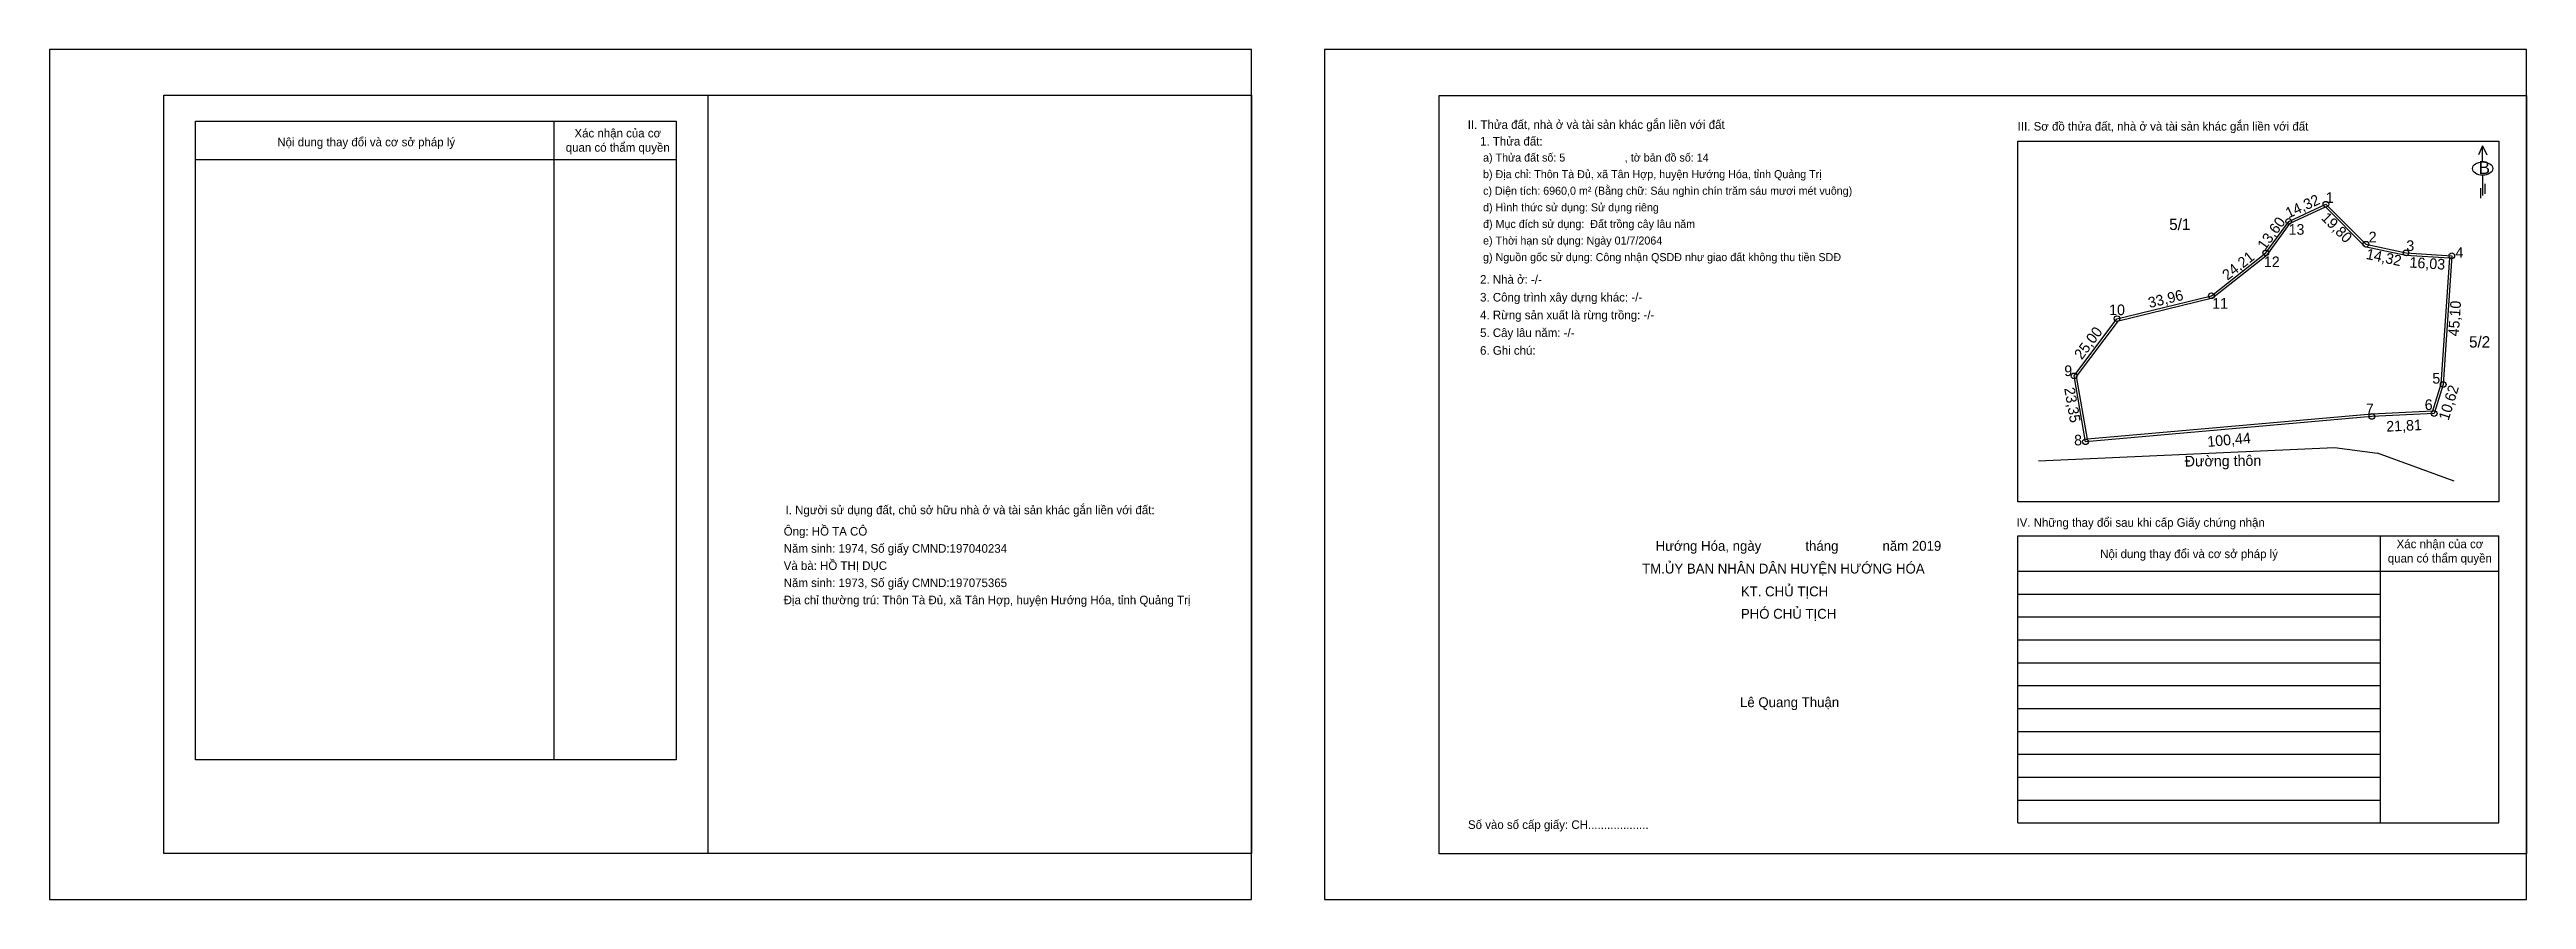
# Model space of a CAD drawing. Extents: x 552763 to 553628, y 1840822 to 1841119.
import ezdxf

# ---------------------------------------------------------------- set-up
doc = ezdxf.new("R2010")
doc.units = 0
for name, color, linetype in [('Level 1', 7, 'Continuous'), ('Level 11', 7, 'Continuous'), ('Level 12', 7, 'Continuous'), ('Level 14', 7, 'Continuous'), ('Level 15', 7, 'Continuous'), ('Level 16', 7, 'Continuous'), ('Level 2', 7, 'Continuous'), ('Level 3', 7, 'Continuous'), ('Level 4', 7, 'Continuous'), ('Level 5', 7, 'Continuous'), ('Level 6', 7, 'Continuous'), ('Level 8', 7, 'Continuous'), ('Level 9', 7, 'Continuous')]:
    doc.layers.add(name, color=color, linetype=linetype)

msp = doc.modelspace()

# ---------------------------------------------------------------- linework, layer by layer
at = {"layer": 'Level 1'}
for p, q in [((552813.5, 1841094.05), (552981.5, 1841094.05)), ((552813.5, 1840870.83), (552813.5, 1841094.05)), ((552981.5, 1841094.05), (552981.5, 1840870.83)), ((552813.5, 1841080.66), (552981.5, 1841080.66)), ((553450.39, 1840949.13), (553618.39, 1840949.13)), ((553576.93, 1840949.13), (553576.93, 1840848.81)), ((553450.39, 1840936.78), (553618.39, 1840936.78)), ((553450.39, 1840928.78), (553576.93, 1840928.78)), ((553450.39, 1840920.78), (553576.93, 1840920.78)), ((553450.39, 1840912.78), (553576.93, 1840912.78)), ((553450.39, 1840904.78), (553576.93, 1840904.78)), ((553450.39, 1840896.78), (553576.93, 1840896.78)), ((553450.39, 1840888.78), (553576.93, 1840888.78)), ((553450.39, 1840880.78), (553576.93, 1840880.78)), ((553450.39, 1840872.78), (553576.93, 1840872.78)), ((553450.39, 1840864.78), (553576.93, 1840864.78)), ((553450.39, 1840856.78), (553576.93, 1840856.78))]:
    msp.add_line(p, q, dxfattribs=at)
for points in [[(552938.78, 1841094.05), (552938.78, 1840870.83)], [(553450.39, 1840848.81), (553450.39, 1840949.13)], [(553618.39, 1840848.81), (553618.39, 1840949.13)], [(552981.5, 1840870.83), (552813.5, 1840870.83)]]:
    msp.add_lwpolyline(points, dxfattribs=at)
at = {"layer": 'Level 11'}
for centre in [(553545, 1841059), (553558, 1841065), (553572, 1841051), (553537, 1841048), (553586, 1841048), (553602, 1841047), (553518, 1841033), (553485, 1841025), (553470, 1841005), (553599, 1841002), (553574.05, 1840990.84), (553595.84, 1840991.86), (553474, 1840982)]:
    msp.add_circle(centre, 1, dxfattribs=at)
at = {"layer": 'Level 15'}
msp.add_lwpolyline([(553601.15, 1841046.25), (553598.21, 1841002.15), (553595.24, 1840992.63), (553574, 1840991.64), (553474.66, 1840982.86), (553470.85, 1841004.8), (553485.47, 1841024.29), (553518.36, 1841032.26), (553537.58, 1841047.44), (553545.52, 1841058.36), (553557.83, 1841064.04), (553571.6, 1841050.27), (553585.89, 1841047.21)], close=True, dxfattribs=at)
at = {"layer": 'Level 16'}
for p, q in [((553537, 1841048), (553545, 1841059)), ((553545, 1841059), (553558, 1841065)), ((553558, 1841065), (553572, 1841051)), ((553572, 1841051), (553586, 1841048)), ((553518, 1841033), (553537, 1841048)), ((553586, 1841048), (553602, 1841047)), ((553602, 1841047), (553599, 1841002)), ((553485, 1841025), (553518, 1841033)), ((553470, 1841005), (553485, 1841025)), ((553474, 1840982), (553470, 1841005)), ((553599, 1841002), (553595.84, 1840991.86)), ((553574.05, 1840990.84), (553474, 1840982)), ((553595.84, 1840991.86), (553574.05, 1840990.84))]:
    msp.add_line(p, q, dxfattribs=at)
at = {"layer": 'Level 2'}
for p, q in [((553248.09, 1841103.05), (553628.09, 1841103.05)), ((553248.09, 1840838.05), (553248.09, 1841103.05)), ((553450.39, 1840960.97), (553450.39, 1841087.08)), ((553450.39, 1841087.08), (553618.39, 1841087.08)), ((553618.39, 1841087.08), (553618.39, 1840960.97)), ((553618.39, 1840960.97), (553450.39, 1840960.97))]:
    msp.add_line(p, q, dxfattribs=at)
msp.add_lwpolyline([(553182.5, 1840838.07), (552802.5, 1840838.07), (552802.5, 1841103.07), (553182.5, 1841103.07)], close=True, dxfattribs=at)
for points in [[(552992.5, 1841103.07), (552992.5, 1840838.07)], [(553628.09, 1841103.05), (553628.09, 1840838.05), (553248.09, 1840838.05)]]:
    msp.add_lwpolyline(points, dxfattribs=at)
at = {"layer": 'Level 3'}
msp.add_lwpolyline([(552762.5, 1841119.05), (552762.5, 1840822.05), (553182.5, 1840822.05), (553182.5, 1841119.05)], close=True, dxfattribs=at)
at = {"layer": 'Level 4'}
msp.add_lwpolyline([(553208.09, 1841119.05), (553208.09, 1840822.05), (553628.09, 1840822.05), (553628.09, 1841119.05)], close=True, dxfattribs=at)
at = {"layer": 'Level 5'}
for p, q in [((553612.75, 1841085.46), (553611.3, 1841082.28)), ((553612.75, 1841079.81), (553612.75, 1841085.46)), ((553612.75, 1841085.46), (553614.21, 1841082.28)), ((553612.02, 1841070.65), (553612.02, 1841067.17)), ((553612.78, 1841075.13), (553612.78, 1841067.99)), ((553613.59, 1841072.14), (553613.59, 1841068.66)), ((553450.39, 1840848.81), (553618.39, 1840848.81))]:
    msp.add_line(p, q, dxfattribs=at)
msp.add_ellipse((553612.78, 1841077.46), major_axis=(3.55, 0), ratio=0.655849, dxfattribs=at)
at = {"layer": 'Level 9'}
for points in [[(553457.61, 1840975.37), (553561, 1840980), (553576, 1840978)], [(553602.88, 1840968.23), (553576, 1840978)]]:
    msp.add_lwpolyline(points, dxfattribs=at)

# ---------------------------------------------------------------- texts
at = {"layer": 'Level 1'}
for s, height, p in [('Nội dung thay đổi và cơ sở pháp lý', 3, (552842.1, 1841085.23)), ('quan có thẩm quyền', 3, (552942.89, 1841083.34)), ('Xác nhận của cơ ', 3, (552945.94, 1841088.34)), ('I. Người sử dụng đất, chủ sở hữu nhà ở và tài sản khác gắn liền với đất:', 3, (553019.71, 1840956.67)), ('IV. Những thay đổi sau khi cấp Giấy chứng nhận', 3, (553449.88, 1840952.28)), ('Xác nhận của cơ ', 3, (553582.71, 1840944.79)), ('Nội dung thay đổi và cơ sở pháp lý', 3, (553479.12, 1840941.33)), ('quan có thẩm quyền', 3, (553579.65, 1840939.79)), ('Lê Quang Thuận', 3.4537, (553353.25, 1840889.25))]:
    msp.add_text(s, height=height, dxfattribs=at).set_placement(p)
at = {"layer": 'Level 12'}
for s, height, p in [('1', 3.72, (553557.94, 1841065.48)), ('13', 3.718, (553544.97, 1841054.34)), ('2', 3.72, (553572.95, 1841051.66)), ('3', 3.72, (553586.1, 1841048.67)), ('4', 3.72, (553603.28, 1841046.27)), ('12', 3.718, (553536.33, 1841043.02)), ('11', 3.718, (553518.25, 1841028.49)), ('10', 3.718, (553482.24, 1841026.24)), ('9', 3.72, (553466.57, 1841004.95)), ('5', 3.72, (553595.2, 1841002.31)), ('7', 3.72, (553571.97, 1840991.64)), ('6', 3.72, (553592.54, 1840993.09)), ('8', 3.72, (553470.02, 1840980.72))]:
    msp.add_text(s, height=height, dxfattribs=at).set_placement(p)
at = {"layer": 'Level 14'}
for s, rotation, p in [('14,32', 24.77514, (553544.95, 1841060.02)), ('13,60', 53.97263, (553536.77, 1841048.73)), ('19,80', 315, (553556.11, 1841059.95)), ('14,32', 347.90524, (553571.8, 1841045.93)), ('24,21', 38.29016, (553523.61, 1841038.23)), ('16,03', 356.42367, (553587.14, 1841042.88)), ('33,96', 13.62699, (553496.39, 1841028.69)), ('45,10', 86.18593, (553604.42, 1841018.74)), ('25,00', 53.1301, (553472.7, 1841010.43)), ('23,35', 279.86581, (553466.53, 1841000.67)), ('10,62', 72.69103, (553600.85, 1840989.2)), ('21,81', 2.68009, (553579.19, 1840985.5)), ('100,44', 5.0493, (553516.73, 1840980.18))]:
    msp.add_text(s, height=3.718, rotation=rotation, dxfattribs=at).set_placement(p)
at = {"layer": 'Level 5'}
for s, height, p in [('II. Thửa đất, nhà ở và tài sản khác gắn liền với đất', 3, (553258.11, 1841091.33)), ('III. Sơ đồ thửa đất, nhà ở và tài sản khác gắn liền với đất', 3, (553450.29, 1841090.73)), ('B', 4.5, (553611.34, 1841075.55)), ('Hướng Hóa, ngày            tháng            năm 2019', 3.4537, (553323.77, 1840943.89)), ('TM.ỦY BAN NHÂN DÂN HUYỆN HƯỚNG HÓA', 3.4537, (553319.04, 1840935.95)), ('KT. CHỦ TỊCH', 3.4537, (553353.56, 1840927.97)), ('PHÓ CHỦ TỊCH', 3.4537, (553353.56, 1840920.15)), ('Số vào sổ cấp giấy: CH...................', 3, (553258.2, 1840846.7))]:
    msp.add_text(s, height=height, dxfattribs=at).set_placement(p)
at = {"layer": 'Level 6'}
for s, height, p in [('1. Thửa đất: ', 3, (553262.42, 1841085.51)), (' a) Thửa đất số: 5                    , tờ bản đồ số: 14', 2.8, (553262.42, 1841079.91)), (' b) Địa chỉ: Thôn Tà Đủ, xã Tân Hợp, huyện Hướng Hóa, tỉnh Quảng Trị', 2.8, (553262.42, 1841074.11)), (' c) Diện tích: 6960,0 m² (Bằng chữ: Sáu nghìn chín trăm sáu mươi mét vuông)', 2.8, (553262.42, 1841068.31)), (' d) Hình thức sử dụng: Sử dụng riêng', 2.8, (553262.42, 1841062.51)), (' đ) Mục đích sử dụng:  Đất trồng cây lâu năm', 2.8, (553262.42, 1841056.71)), (' e) Thời hạn sử dụng: Ngày 01/7/2064', 2.8, (553262.42, 1841050.91)), (' g) Nguồn gốc sử dụng: Công nhận QSDĐ như giao đất không thu tiền SDĐ', 2.8, (553262.42, 1841045.11)), ('3. Công trình xây dựng khác: -/-', 3, (553262.42, 1841031)), ('2. Nhà ở: -/-', 3, (553262.42, 1841037.21)), ('4. Rừng sản xuất là rừng trồng: -/-', 3, (553262.42, 1841024.8)), ('5. Cây lâu năm: -/-', 3, (553262.42, 1841018.6)), ('6. Ghi chú:', 3, (553262.42, 1841012.4)), ('Ông: HỒ TA CÔ', 3, (553019.07, 1840949.21)), ('Năm sinh: 1974, Số giấy CMND:197040234', 3, (553019.07, 1840943.21)), ('Và bà: HỒ THỊ DỤC', 3, (553019.07, 1840937.21)), ('Địa chỉ thường trú: Thôn Tà Đủ, xã Tân Hợp, huyện Hướng Hóa, tỉnh Quảng Trị', 3, (553019.07, 1840925.21)), ('Năm sinh: 1973, Số giấy CMND:197075365', 3, (553019.07, 1840931.21))]:
    msp.add_text(s, height=height, dxfattribs=at).set_placement(p)
at = {"layer": 'Level 8'}
for s, p in [('5/1', (553503.25, 1841055.99)), ('5/2', (553608.04, 1841014.92))]:
    msp.add_text(s, height=3.965, dxfattribs=at).set_placement(p)
at = {"layer": 'Level 9'}
msp.add_text('Đường thôn', height=3.718, rotation=0.57775, dxfattribs=at).set_placement((553508.68, 1840973.33))

doc.saveas('drawing.dxf')
